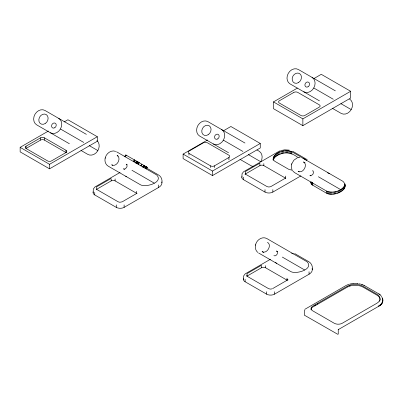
<?xml version="1.0" encoding="UTF-8"?>
<svg xmlns="http://www.w3.org/2000/svg" width="403" height="403" viewBox="0 0 403 403"><rect width="100%" height="100%" fill="white"/><g stroke="black" fill="none" stroke-linecap="round" stroke-linejoin="round"><path stroke-width="0.6" d="M338.243 329.639L378.775 306.235C381.208 304.925 383.515 302.22 382.679 299.283M105.153 158.253C104.427 161.18 105.541 164.575 108.195 166.147L140.098 184.569C145.075 188.07 163.92 182.453 156.722 174.973L116.502 151.755M255.522 245.069C254.882 247.714 255.683 250.716 257.829 252.459M291.55 164.721L291.344 166.902L291.989 169.703M273.138 160.006C273.36 151.73 285.349 148.964 291.807 151.73L305.524 159.648L306.784 160.706M310.925 182.237L311.166 183.627L312.088 184.811L326.495 193.208C333.014 197.022 351.058 190.266 343.114 181.441L302.9 158.223M344.837 187.415L344.978 184.498M105.385 157.377C106.578 153.16 111.329 149.694 115.701 151.372M255.749 244.188C256.968 239.669 262.449 236.093 266.872 238.571L307.086 261.789C314.285 269.264 295.439 274.881 290.467 271.385L258.56 252.963M291.777 163.845L293.827 160.243L297.228 157.865M105.118 158.394L105.405 157.281M255.487 245.205L255.774 244.097M291.515 164.862L291.802 163.749M287.757 279.586L287.828 279.254L287.828 280.271M298.139 157.644C293.414 153.714 287.052 151.533 281.118 153.81C278.015 154.883 274.534 156.555 273.279 159.82L273.279 157.558M292.976 171.22L294.593 172.62L326.495 191.037C332.692 193.591 341.603 191.37 344.837 185.244M124.703 156.49L125.635 154.858L147.186 167.3M125.187 156.767L126.124 155.14M125.353 156.863L126.295 155.241M133.453 161.543L134.395 159.915M133.569 161.608L134.506 159.981M133.665 161.663L134.607 160.036M133.746 161.709L134.683 160.082M133.902 161.799L134.839 160.172M134.008 161.86L134.99 160.258M135.539 162.747L136.481 161.119M135.589 162.777L136.531 161.15M135.66 162.817L136.602 161.19M135.751 162.867L136.693 161.24M135.861 162.928L136.798 161.306M135.982 163.003L136.924 161.376M136.123 163.084L137.065 161.457M136.279 163.17L137.216 161.543M136.33 163.2L137.272 161.578M136.496 163.296L137.438 161.674M136.552 163.331L137.494 161.704M136.713 163.422L137.655 161.799M136.874 163.517L137.811 161.89M137.025 163.603L137.962 161.976M137.166 163.683L138.108 162.056M137.297 163.759L138.239 162.137M138.431 162.243L137.418 163.83L138.36 162.202M138.153 164.253L139.095 162.631M138.269 164.323L139.206 162.691M140.909 165.845L141.846 164.217M140.99 165.89L141.916 164.258M142.894 166.993L143.856 165.376M142.929 167.008L143.876 165.391M143.02 167.064L143.962 165.437M143.07 167.094L144.012 165.467M143.705 167.462L144.647 165.834M143.901 167.572L144.838 165.945M145.135 168.283L146.072 166.656M145.181 168.313L146.173 166.716M146.234 166.751L145.367 168.419M145.483 168.484L146.425 166.862M145.564 168.535L146.501 166.907M145.644 168.58L146.596 166.963M145.715 168.62L146.682 167.013M146.763 167.059L145.906 168.731M145.992 168.781L146.934 167.154M146.067 168.827L146.999 167.19M146.133 168.862L147.095 167.25M146.218 168.907L147.14 167.275M304.88 309.287L346.424 285.299M64.127 121.953L67.931 119.762L97.309 136.723L97.309 141.246L49.534 168.832L20.15 151.871L20.15 147.347L48.385 131.046M65.986 150.284L65.986 152.546L51.488 160.918A2.771 1.597 0 0 1 47.574 160.918L26.029 148.475A2.771 1.597 0 0 1 26.029 146.213L40.522 137.846A2.771 1.597 0 0 1 44.441 137.846L65.986 150.284A2.771 1.597 0 0 1 65.986 152.546A2.771 1.597 0 0 1 66.223 152.702M65.986 152.546L44.441 140.103A2.771 1.597 0 0 0 40.522 140.103L26.029 148.475L26.029 146.213M20.15 147.347L49.534 164.308L97.309 136.723M120.094 172.434L94.836 187.047L93.345 188.997L93.108 192.669M96.554 186.866L110.996 178.529M96.252 189.601A2.771 1.597 0 0 1 96.69 189.274L111.188 180.902A2.771 1.597 0 0 1 115.102 180.902L136.652 193.344A2.771 1.597 0 0 1 137.091 193.677M223.277 130.889L230.879 126.502L260.262 143.468L260.262 147.992L212.482 175.572L183.103 158.611L183.103 154.087L207.535 139.982M313.665 78.711L321.262 74.318L350.645 91.285L350.645 98.07L302.865 125.655L273.486 108.689L273.486 101.904L297.374 88.111M136.708 193.445L122.21 201.812L119.827 202.281L118.185 201.812L96.634 189.375M93.3 191.838A5.541 3.199 0 0 0 94.735 194.931L116.281 207.369A5.541 3.199 0 0 0 124.114 207.369L158.676 187.415A11.083 6.398 0 0 0 161.789 181.889M188.977 153.407L210.522 165.845A2.771 1.597 0 0 0 214.441 165.845L228.934 157.477A2.771 1.597 0 0 0 228.934 155.215L207.389 142.778A2.771 1.597 0 0 0 203.475 142.778L188.977 151.145A2.771 1.597 0 0 0 188.977 153.407L188.977 155.15M183.103 154.087L212.482 171.048L260.262 143.468M273.486 101.904L302.865 118.87L350.645 91.285M245.276 171.582L259.718 163.245M244.974 174.323A2.771 1.597 0 0 1 245.417 173.99L259.91 165.623A2.771 1.597 0 0 1 263.829 165.623L285.374 178.061A2.771 1.597 0 0 1 285.813 178.393M270.937 186.534L285.435 178.161M242.022 176.559A5.541 3.199 0 0 0 243.457 179.647L265.003 192.085A5.541 3.199 0 0 0 272.836 192.085L300.92 175.874M270.463 259.245L245.2 273.864L243.714 275.808L243.477 279.481M246.918 273.677L261.366 265.34M246.817 276.241A2.771 1.597 0 0 1 247.059 276.085L261.552 267.718A2.771 1.597 0 0 1 265.471 267.718L287.017 280.156A2.771 1.597 0 0 1 287.258 280.312M272.579 288.629L287.077 280.256M243.664 278.654A5.541 3.199 0 0 0 245.1 281.742L266.645 294.18A5.541 3.199 0 0 0 274.483 294.18L309.046 274.226A11.083 6.398 0 0 0 312.103 268.539M279.133 151.221L243.558 171.769L242.072 173.713L241.835 177.385M279.339 151.12L279.994 150.838M346.746 285.143L349.134 284.251M270.655 186.675L268.922 187.012L267.184 186.675L245.356 174.091M280.679 150.591L284.775 149.82L289.309 150.133M271.99 288.891L270.191 289.097L268.549 288.629L246.999 276.186M349.764 284.08L351.733 283.677M298.149 157.583L299.993 157.412M352.071 283.626L353.109 283.505M353.093 283.51L357.26 283.51M357.244 283.505L358.282 283.626M292.86 170.404L288.75 169.336L275.027 161.417L273.773 160.359L273.138 158.314M359.29 283.788L360.589 284.08M361.219 284.251L361.874 284.458M327.599 172.811L329.402 173.527M291.57 253.155L293.374 253.87M362.131 284.548L363.929 285.299M361.834 284.442L362.176 284.563M364.141 285.41L378.956 293.963M292.578 151.221L307.257 159.684M363.879 285.274L364.191 285.435M273.864 255.648C275.511 256.807 278.74 253.643 277.002 251.351M294.623 253.527L308.527 261.547M335.382 90.866L298.341 69.482A8.312 6.786 -60 0 0 288.311 73.286A8.312 6.786 -60 0 0 290.034 83.874L319.478 100.876M312.053 77.396A8.312 6.786 -60 0 1 313.776 87.985L333.306 99.264M340.903 103.647L351.209 109.601A8.312 6.786 -60 0 1 341.18 113.404L332.213 108.226M305.116 162.888L303.494 161.951C308.386 164.631 302.865 174.197 298.114 171.27L299.197 171.895M318.335 176.731L340.681 189.632L340.681 191.803M310.975 175.925L309.897 175.305L311.459 175.401L312.864 174.328L313.499 172.585L313.03 171.008M244.999 143.05L207.958 121.661A8.312 6.786 -60 0 0 197.928 125.469A8.312 6.786 -60 0 0 199.651 136.058L228.551 152.742M256.938 149.941L259.109 151.19A8.312 6.786 -60 0 1 260.827 161.784L248.349 154.576M221.67 129.58A8.312 6.786 -60 0 1 223.393 140.168L242.923 151.442M239.946 159.321L250.797 165.588A8.312 6.786 -60 0 0 253.361 166.338M146.561 168.041L158.157 174.736C161.109 176.247 162.545 179.662 161.925 182.891M86.388 134.37L45.01 110.477A8.312 6.786 -60 0 0 34.975 114.281A8.312 6.786 -60 0 0 36.698 124.87L69.397 143.75M118.18 156.107L117.102 155.482C121.988 158.167 116.462 167.734 111.722 164.802L112.8 165.426M127.267 164.797L126.189 164.177L126.98 165.185L126.995 166.771L125.499 168.736L124.472 169.053L123.499 168.837L124.577 169.456M277.637 251.613L276.554 250.988L276.987 251.336M58.717 118.391A8.312 6.786 -60 0 1 60.44 128.985L83.769 142.45M89.194 145.584L97.879 150.596M131.937 170.262L154.284 183.164M282.302 257.074L304.653 269.98M263.708 252.55L262.086 251.613C266.877 254.489 272.352 245.009 267.466 242.294M80.988 150.445L87.844 154.399A8.312 6.786 -60 0 0 97.591 151.06A8.312 6.786 -60 0 0 96.886 140.511M308.718 261.663C311.569 263.209 312.874 266.559 312.29 269.703M312.587 170.645L313.015 170.988M379.132 294.079L379.908 294.643M378.901 293.928L379.193 294.114M311.544 184.252L311.544 182.08L312.783 183.123L312.783 185.294M276.755 263.466L275.516 262.424M125.691 176.171L126.386 176.655M380.054 294.764L381.762 296.638M379.848 294.598L380.11 294.815M381.787 297.459L381.923 297.202M382.543 298.416L382.543 298.87L382.276 297.802M246.324 275.516L246.248 275.184M344.731 185.274L344.978 186.67M382.83 299.671L382.83 300.965M382.774 299.248L382.805 299.913M382.805 300.724L382.774 301.389M382.679 298.83L382.729 299.494M382.729 301.142L382.679 301.807M382.618 301.56L382.618 302.013M382.543 301.766L382.543 302.22M382.462 298.21L382.462 298.663M382.462 301.973L382.462 302.426M382.376 298.003L382.376 298.457M382.376 302.179L382.376 302.633M382.276 302.381L382.276 302.834M382.165 302.582L382.165 303.036M382.049 302.784L382.049 303.237M381.923 302.98L381.923 303.434M381.787 303.177L381.787 303.63M381.641 303.368L381.641 303.822M381.49 303.56L381.49 304.013M381.329 303.751L381.329 304.205M381.157 303.938L381.157 304.391M380.981 304.124L380.981 304.572M380.795 304.305L380.795 304.754M380.598 304.482L380.598 304.935M380.397 304.658L380.397 305.111M380.185 304.829L380.185 305.283M379.964 305L379.964 305.449M379.737 305.167L379.737 305.615M379.505 305.328L379.505 305.781M379.263 305.484L379.263 305.937M379.016 305.64L379.016 306.094M378.775 305.781L378.775 306.235M349.839 285.143L349.839 286.044M344.943 183.783L344.943 185.954M344.525 186.01L344.525 188.181M344.051 186.78L344.051 188.952M343.416 187.536L343.416 189.707M342.631 188.277L342.631 190.448M341.714 188.977L341.714 191.148M339.548 190.231L339.548 192.402M338.329 190.76L338.329 192.931M338.243 329.186L338.243 334.163L337.704 334.263L304.3 315.126L304.3 310.547M337.054 191.208L337.054 193.38M335.739 191.576L335.739 193.747M334.409 191.853L334.409 194.024M333.085 192.03L333.085 194.201M331.79 192.11L331.79 194.281M330.546 192.09L330.546 194.261M329.377 191.969L329.377 194.14M328.299 191.752L328.299 193.924M327.332 191.44L327.332 193.611M326.495 191.037L326.495 193.208M317.755 303.288L317.755 304.194M315.07 304.839L315.07 305.741M312.088 182.64L312.088 184.811M311.166 182L311.166 183.627M310.96 181.869L310.96 182.952M309.046 271.738L309.046 274.226M304.789 309.867L304.789 310.32M302.865 118.87L302.865 125.655M291.807 151.73L291.807 153.991M290.956 151.321L290.956 153.583M289.974 151.004L289.974 153.266M288.88 150.782L288.88 153.044M287.692 150.657L287.692 152.918M287.017 278.125L287.017 280.156M286.432 150.636L286.432 152.898M285.374 176.03L285.374 178.061M285.123 150.717L285.123 152.979M283.788 150.898L283.788 153.16M282.443 151.175L282.443 153.437M281.118 151.548L281.118 153.81M279.833 152.002L279.833 154.263M278.609 152.536L278.609 154.797M277.466 153.135L277.466 155.397M276.428 153.795L276.428 156.057M275.501 154.5L275.501 156.762M274.715 155.246L274.715 157.508M274.483 291.696L274.483 294.18M274.075 156.011L274.075 158.273M273.592 156.787L273.592 159.044M273.174 159.039L273.174 160.167M272.836 189.596L272.836 192.085M266.645 291.696L266.645 294.18M265.471 265.683L265.471 267.718M265.003 189.596L265.003 192.085M263.829 163.588L263.829 165.623M261.552 265.683L261.552 267.718M259.91 163.588L259.91 165.623M247.059 274.05L247.059 276.085M245.417 171.955L245.417 173.99M245.1 279.254L245.1 281.742M243.457 177.159L243.457 179.647M228.934 157.477L228.934 159.805M214.441 165.845L214.441 167.593M212.482 171.048L212.482 175.572M210.522 165.845L210.522 167.593M158.676 184.927L158.676 187.415M136.652 191.309L136.652 193.344M124.114 204.88L124.114 207.369M116.281 204.88L116.281 207.369M115.102 178.872L115.102 180.902M111.188 178.872L111.188 180.902M96.69 187.239L96.69 189.274M94.735 192.443L94.735 194.931M49.534 164.308L49.534 168.832M44.441 137.846L44.441 140.103M40.522 137.846L40.522 140.103M379.984 300.482A11.188 6.463 0 0 0 376.8 295.072L363.088 287.153A11.188 6.458 0 0 0 347.265 287.153L312.698 307.111A5.647 3.259 0 0 0 311.096 309.842M379.833 300.981A11.188 6.463 0 0 1 379.697 301.313M60.44 128.985A8.312 6.786 -60 0 1 50.41 132.789M313.776 87.985A8.312 6.786 -60 0 1 303.746 91.788M349.492 99.012A8.312 6.786 -60 0 1 351.209 109.601M223.393 140.168A8.312 6.786 -60 0 1 213.363 143.972M293.858 92.403L279.36 100.77A2.771 1.597 0 0 0 279.36 103.032L300.91 115.475A2.771 1.597 0 0 0 304.824 115.475L319.322 107.107A2.771 1.597 0 0 0 319.322 104.845L297.772 92.403A2.771 1.597 0 0 0 293.858 92.403M347.265 286.251L312.698 306.204A5.647 3.259 0 0 0 312.698 310.819L334.248 323.261A5.647 3.259 0 0 0 342.233 323.261L376.8 303.303A11.188 6.463 0 0 0 376.8 294.165L363.088 286.251A11.188 6.458 0 0 0 347.265 286.251M45.146 123.59A5.38 4.393 -60 0 0 46.39 114.669A5.38 4.393 -60 0 0 38.864 119.288A5.38 4.393 -60 0 0 45.146 123.59M54.743 127.751A2.69 2.196 -60 0 0 55.362 123.288A2.69 2.196 -60 0 0 51.599 125.6A2.69 2.196 -60 0 0 54.743 127.751M308.078 86.756A2.69 2.196 -60 0 0 308.698 82.293A2.69 2.196 -60 0 0 304.935 84.6A2.69 2.196 -60 0 0 308.078 86.756M298.482 82.595A5.38 4.393 -60 0 0 299.726 73.673A5.38 4.393 -60 0 0 292.2 78.293A5.38 4.393 -60 0 0 298.482 82.595M217.691 138.934A2.69 2.196 -60 0 0 218.315 134.476A2.69 2.196 -60 0 0 214.552 136.783A2.69 2.196 -60 0 0 217.691 138.934M208.099 134.778A5.38 4.393 -60 0 0 209.343 125.857A5.38 4.393 -60 0 0 201.812 130.471A5.38 4.393 -60 0 0 208.099 134.778"/></g></svg>
